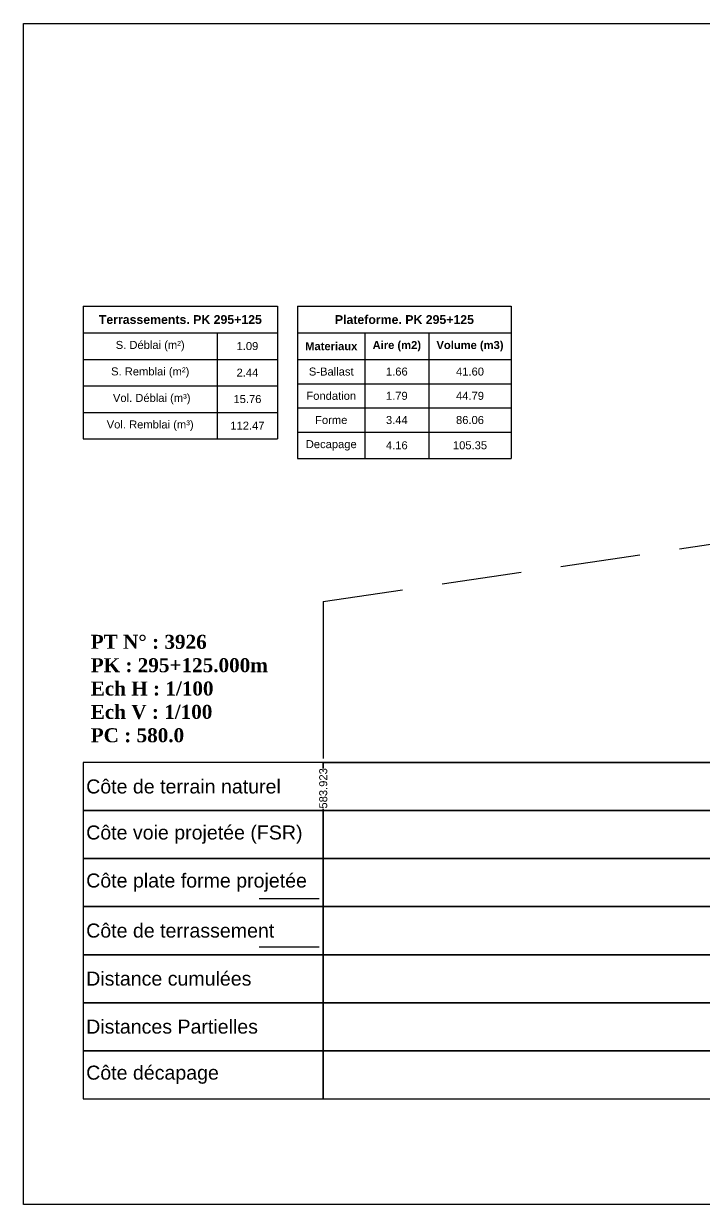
# Model space of a CAD drawing. Header units: millimetres. Extents: x 2762 to 3076, y 916 to 3305.
# Drawn here: x 2873.89 to 2890.91, y 1657.65 to 1687.15 of the extents above; entities that cross this region are included whole.
import ezdxf

# ---------------------------------------------------------------- set-up
doc = ezdxf.new("R2010")
doc.units = ezdxf.units.MM
doc.header["$LTSCALE"] = 2
doc.linetypes.add('CACHE', pattern=[9.525, 6.35, -3.175])
doc.linetypes.add('DASHED', pattern=[0.75, 0.5, -0.25])
for name, color, linetype in [('C-ANNO-TABL', 1, 'Continuous'), ('C-ANNO-TABL-TEXT', 150, 'Continuous'), ('C-ANNO-TABL-TITL', 150, 'Continuous'), ('C-ANNO-TABL-TTBL', 5, 'Continuous')]:
    doc.layers.add(name, color=color, linetype=linetype)
doc.styles.add('ARIAL', font='arial.ttf')
doc.styles.add('C3D_Etiquette', font='romans.shx')
doc.styles.add('C3D_Profil_Travers', font='romans.shx')
doc.styles.get("Standard").update_dxf_attribs({"font": 'arial.ttf'})

msp = doc.modelspace()

# ---------------------------------------------------------------- linework, layer by layer
at = {"color": 105, "linetype": 'DASHED', "lineweight": -3, "ltscale": 2}
msp.add_line((2881.38, 1672.707), (2898.38, 1675.221), dxfattribs=at)
at = {"color": 98, "linetype": 'CACHE', "lineweight": -3}
msp.add_line((2881.38, 1672.707), (2881.38, 1668.784), dxfattribs=at)
at = {"color": 7, "linetype": 'Continuous', "lineweight": -3}
msp.add_line((2881.379, 1668.684), (2915.381, 1668.684), dxfattribs=at)
at = {"color": 154, "linetype": 'Continuous', "lineweight": -3}
msp.add_line((2879.779, 1665.284), (2881.279, 1665.284), dxfattribs=at)
at = {"color": 1, "linetype": 'Continuous', "lineweight": -3}
msp.add_line((2879.779, 1664.084), (2881.279, 1664.084), dxfattribs=at)
at = {"color": 7, "linetype": 'Continuous', "lineweight": -3}
for points in [[(2881.379, 1667.484), (2881.379, 1668.684), (2875.379, 1668.684), (2875.379, 1667.484)], [(2881.379, 1667.484), (2915.381, 1667.484), (2915.381, 1668.684), (2881.379, 1668.684)], [(2881.379, 1666.284), (2881.379, 1667.484), (2875.379, 1667.484), (2875.379, 1666.284)], [(2881.379, 1666.284), (2915.381, 1666.284), (2915.381, 1667.484), (2881.379, 1667.484)], [(2881.379, 1665.084), (2881.379, 1666.284), (2875.379, 1666.284), (2875.379, 1665.084)], [(2881.379, 1665.084), (2915.381, 1665.084), (2915.381, 1666.284), (2881.379, 1666.284)], [(2881.379, 1663.884), (2881.379, 1665.084), (2875.379, 1665.084), (2875.379, 1663.884)], [(2881.379, 1663.884), (2915.381, 1663.884), (2915.381, 1665.084), (2881.379, 1665.084)], [(2881.379, 1662.684), (2881.379, 1663.884), (2875.379, 1663.884), (2875.379, 1662.684)], [(2881.379, 1662.684), (2915.381, 1662.684), (2915.381, 1663.884), (2881.379, 1663.884)], [(2881.379, 1661.484), (2881.379, 1662.684), (2875.379, 1662.684), (2875.379, 1661.484)], [(2881.379, 1661.484), (2915.381, 1661.484), (2915.381, 1662.684), (2881.379, 1662.684)], [(2881.379, 1660.284), (2881.379, 1661.484), (2875.379, 1661.484), (2875.379, 1660.284)], [(2881.379, 1660.284), (2915.381, 1660.284), (2915.381, 1661.484), (2881.379, 1661.484)]]:
    msp.add_3dface(points, dxfattribs=at)
at = {"layer": 'C-ANNO-TABL', "color": 7, "linetype": 'Continuous', "lineweight": -3}
for p, q in [((2875.379, 1679.419), (2878.73, 1679.419)), ((2878.73, 1679.419), (2880.238, 1679.419)), ((2878.73, 1679.419), (2878.73, 1678.757)), ((2880.738, 1679.416), (2882.42, 1679.416)), ((2882.42, 1679.416), (2884.016, 1679.416)), ((2882.42, 1679.416), (2882.42, 1678.754)), ((2884.016, 1679.416), (2886.078, 1679.416)), ((2884.016, 1679.416), (2884.016, 1678.754)), ((2875.379, 1678.757), (2878.73, 1678.757)), ((2878.73, 1678.757), (2880.238, 1678.757)), ((2878.73, 1678.757), (2878.73, 1678.095)), ((2880.738, 1678.754), (2882.42, 1678.754)), ((2882.42, 1678.754), (2884.016, 1678.754)), ((2882.42, 1678.754), (2882.42, 1678.147)), ((2884.016, 1678.754), (2886.078, 1678.754)), ((2884.016, 1678.754), (2884.016, 1678.147)), ((2875.379, 1678.095), (2878.73, 1678.095)), ((2878.73, 1678.095), (2880.238, 1678.095)), ((2878.73, 1678.095), (2878.73, 1677.432)), ((2880.738, 1678.147), (2882.42, 1678.147)), ((2882.42, 1678.147), (2884.016, 1678.147)), ((2882.42, 1678.147), (2882.42, 1677.543)), ((2884.016, 1678.147), (2886.078, 1678.147)), ((2884.016, 1678.147), (2884.016, 1677.543)), ((2875.379, 1677.432), (2878.73, 1677.432)), ((2878.73, 1677.432), (2880.238, 1677.432)), ((2878.73, 1677.432), (2878.73, 1676.77)), ((2880.738, 1677.543), (2882.42, 1677.543)), ((2882.42, 1677.543), (2884.016, 1677.543)), ((2882.42, 1677.543), (2882.42, 1676.939)), ((2884.016, 1677.543), (2886.078, 1677.543)), ((2884.016, 1677.543), (2884.016, 1676.939)), ((2880.738, 1676.939), (2882.42, 1676.939)), ((2882.42, 1676.939), (2884.016, 1676.939)), ((2882.42, 1676.939), (2882.42, 1676.28)), ((2884.016, 1676.939), (2886.078, 1676.939)), ((2884.016, 1676.939), (2884.016, 1676.28))]:
    msp.add_line(p, q, dxfattribs=at)
at = {"layer": 'C-ANNO-TABL-TTBL', "color": 7, "linetype": 'Continuous', "lineweight": -3}
for p, q in [((2875.379, 1680.084), (2880.238, 1680.084)), ((2875.379, 1680.084), (2875.379, 1679.419)), ((2880.238, 1680.084), (2880.238, 1679.419)), ((2880.738, 1680.084), (2886.078, 1680.084)), ((2880.738, 1680.084), (2880.738, 1679.416)), ((2886.078, 1680.084), (2886.078, 1679.416)), ((2875.379, 1679.419), (2875.379, 1678.757)), ((2880.238, 1679.419), (2880.238, 1678.757)), ((2880.738, 1679.416), (2880.738, 1678.754)), ((2886.078, 1679.416), (2886.078, 1678.754)), ((2875.379, 1678.757), (2875.379, 1678.095)), ((2880.238, 1678.757), (2880.238, 1678.095)), ((2880.738, 1678.754), (2880.738, 1678.147)), ((2886.078, 1678.754), (2886.078, 1678.147)), ((2875.379, 1678.095), (2875.379, 1677.432)), ((2880.238, 1678.095), (2880.238, 1677.432)), ((2880.738, 1678.147), (2880.738, 1677.543)), ((2886.078, 1678.147), (2886.078, 1677.543)), ((2875.379, 1677.432), (2875.379, 1676.77)), ((2880.238, 1677.432), (2880.238, 1676.77)), ((2880.738, 1677.543), (2880.738, 1676.939)), ((2886.078, 1677.543), (2886.078, 1676.939)), ((2880.738, 1676.939), (2880.738, 1676.28)), ((2886.078, 1676.939), (2886.078, 1676.28)), ((2875.379, 1676.77), (2878.73, 1676.77)), ((2878.73, 1676.77), (2880.238, 1676.77)), ((2880.738, 1676.28), (2882.42, 1676.28)), ((2882.42, 1676.28), (2884.016, 1676.28)), ((2884.016, 1676.28), (2886.078, 1676.28))]:
    msp.add_line(p, q, dxfattribs=at)

# ---------------------------------------------------------------- texts
at = {"color": 7, "linetype": 'Continuous', "lineweight": -3, "char_height": 0.35}
for s, insert, attachment_point, style in [('{\\fTimes New Roman|b1|i0|c0|p18;PT N° : 3926\\PPK : 295+125.000m\\PEch H : 1/100\\PEch V : 1/100\\PPC : 580.0}', (2875.568, 1669.184), 7, 'C3D_Profil_Travers'), ('{\\fArial|b0|i0|c0|p34;Côte de terrain naturel}', (2875.454, 1668.084), 4, 'C3D_Etiquette'), ('{\\fArial|b0|i0|c0|p34;Côte plate forme projetée}', (2875.454, 1665.684), 4, 'C3D_Etiquette'), ('{\\fArial|b0|i0|c0|p34;Côte de terrassement}', (2875.454, 1664.484), 4, 'C3D_Etiquette'), ('{\\fArial|b0|i0|c0|p34;Distance cumulées}', (2875.454, 1663.284), 4, 'C3D_Etiquette'), ('{\\fArial|b0|i0|c0|p34;Distances Partielles}', (2875.454, 1662.084), 4, 'C3D_Etiquette'), ('{\\fArial|b0|i0|c0|p34;Côte décapage}', (2875.454, 1660.884), 4, 'C3D_Etiquette')]:
    msp.add_mtext(s, dxfattribs=dict(at, insert=insert, attachment_point=attachment_point, style=style))
at = {"color": 7, "linetype": 'Continuous', "lineweight": -3, "insert": (2875.454, 1666.884), "char_height": 0.35, "attachment_point": 4}
msp.add_mtext('{\\fArial|b0|i0|c0|p34;Côte voie projetée (FSR)}', dxfattribs=at)
at = {"layer": 'C-ANNO-TABL-TEXT', "color": 7, "linetype": 'Continuous', "lineweight": -3, "char_height": 0.2, "attachment_point": 5, "style": 'ARIAL'}
for s, insert in [('{\\fArial|b0|i0|c0|p34;\\C7;1.09}', (2879.484, 1679.088)), ('{\\fArial|b0|i0|c0|p34;\\C7;S-Ballast}', (2881.579, 1678.451)), ('{\\fArial|b0|i0|c0|p34;\\C7;1.66}', (2883.218, 1678.451)), ('{\\C18;\\c0;41.60}', (2885.047, 1678.451)), ('{\\fArial|b0|i0|c0|p34;\\C7;2.44}', (2879.484, 1678.426)), ('{\\fArial|b0|i0|c0|p34;\\C7;15.76}', (2879.484, 1677.764)), ('{\\fArial|b0|i0|c0|p34;\\C7;Fondation}', (2881.579, 1677.845)), ('{\\fArial|b0|i0|c0|p34;\\C7;1.79}', (2883.218, 1677.845)), ('{\\C18;\\c0;44.79}', (2885.047, 1677.845)), ('{\\fArial|b0|i0|c0|p34;\\C7;112.47}', (2879.484, 1677.101)), ('{\\fArial|b0|i0|c0|p34;\\C7;Forme}', (2881.579, 1677.241)), ('{\\fArial|b0|i0|c0|p34;\\C7;3.44}', (2883.218, 1677.241)), ('{\\C18;\\c0;86.06}', (2885.047, 1677.241)), ('{\\fArial|b0|i0|c0|p34;\\C7;Decapage}', (2881.579, 1676.609)), ('{\\fArial|b0|i0|c0|p34;\\C7;4.16}', (2883.218, 1676.609)), ('{\\C18;\\c0;105.35}', (2885.047, 1676.609))]:
    msp.add_mtext(s, dxfattribs=dict(at, insert=insert))
at = {"layer": 'C-ANNO-TABL-TITL', "color": 7, "linetype": 'Continuous', "lineweight": -3, "attachment_point": 5, "style": 'ARIAL'}
for s, insert, char_height in [('{\\fArial|b1|i0|c0|p34;\\C7;Terrassements. PK 295+125}', (2877.808, 1679.751), 0.22), ('{\\fArial|b1|i0|c0|p34;\\C18;\\c0;Plateforme. PK 295+125}', (2883.408, 1679.75), 0.22), ('{\\fArial|b0|i0|c0|p34;\\C7;S. Déblai (m²) }', (2877.054, 1679.088), 0.2), ('{\\fArial|b1|i0|c0|p34;\\C7;Materiaux   }', (2881.579, 1679.085), 0.2), ('{\\fArial|b1|i0|c0|p34;\\C7;Aire (m2)}', (2883.218, 1679.085), 0.2), ('{\\fArial|b1|i0|c0|p34;\\C7;Volume (m3)}', (2885.047, 1679.085), 0.2), ('{\\fArial|b0|i0|c0|p34;\\C7;S. Remblai (m²) }', (2877.054, 1678.426), 0.2), ('{\\fArial|b0|i0|c0|p34;\\C7; Vol. Déblai (m³) }', (2877.054, 1677.764), 0.2), ('{\\fArial|b0|i0|c0|p34;\\C7;Vol. Remblai (m³)}', (2877.054, 1677.101), 0.2)]:
    msp.add_mtext(s, dxfattribs=dict(at, insert=insert, char_height=char_height))

# ---------------------------------------------------------------- next in the draw order: texts
at = {"color": 7, "linetype": 'Continuous', "lineweight": -3, "insert": (2881.38, 1667.534), "char_height": 0.2, "width": 0.99553, "attachment_point": 4, "rotation": 90, "style": 'C3D_Profil_Travers', "bg_fill": 3, "box_fill_scale": 1.000375, "bg_fill_color": 256, "bg_fill_true_color": 13158600, "bg_fill_transparency": 0}
msp.add_mtext('{\\fArial|b0|i0|c0|p34;583.923}', dxfattribs=at)

# ---------------------------------------------------------------- next in the draw order: linework, layer by layer
msp.add_lwpolyline([(2873.89, 1687.145), (2922.89, 1687.145), (2922.89, 1657.645), (2873.89, 1657.645)], close=True)

doc.saveas('drawing.dxf')
